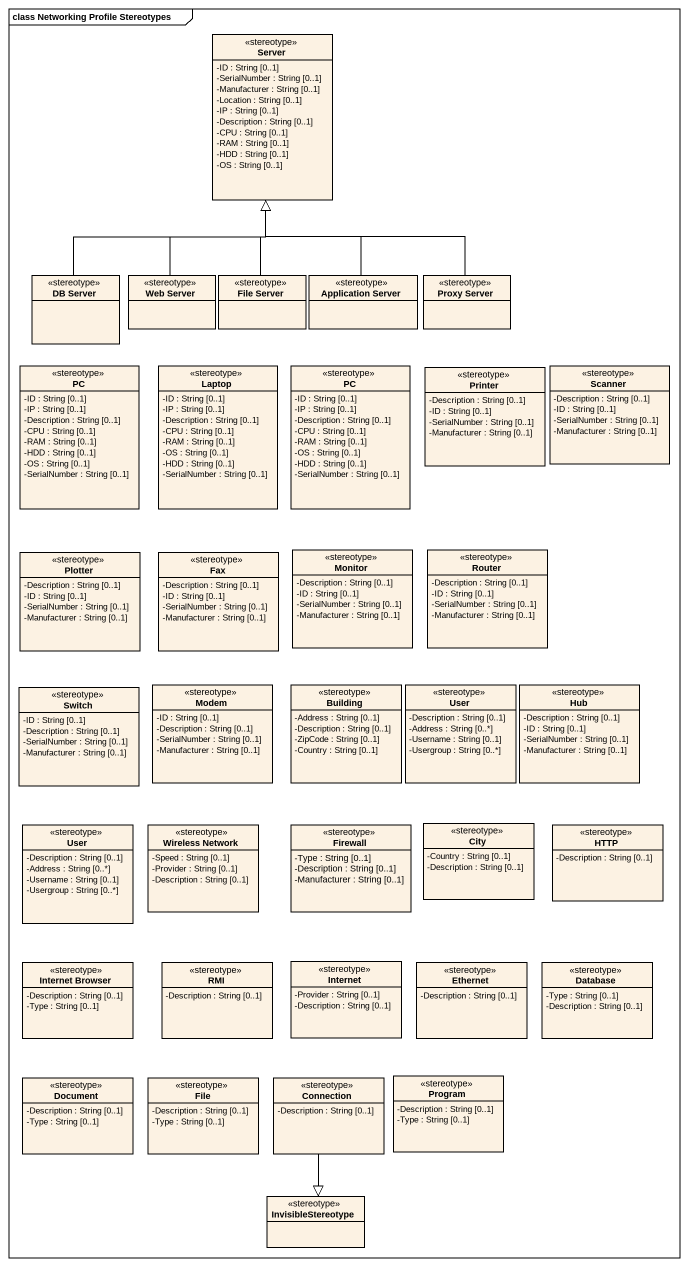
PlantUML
@startuml
mainframe class Networking Profile Stereotypes
hide circle
hide empty members
skinparam classAttributeIconSize 0
class Server <<stereotype>> {
  -ID : String [0..1]
  -SerialNumber : String [0..1]
  -Manufacturer : String [0..1]
  -Location : String [0..1]
  -IP : String [0..1]
  -Description : String [0..1]
  -CPU : String [0..1]
  -RAM : String [0..1]
  -HDD : String [0..1]
  -OS : String [0..1]
}
class "DB Server" as DB_Server <<stereotype>>
class "Web Server" as Web_Server <<stereotype>>
class "File Server" as File_Server <<stereotype>>
class "Application Server" as Application_Server <<stereotype>>
class "Proxy Server" as Proxy_Server <<stereotype>>
class PC <<stereotype>> {
  -ID : String [0..1]
  -IP : String [0..1]
  -Description : String [0..1]
  -CPU : String [0..1]
  -RAM : String [0..1]
  -HDD : String [0..1]
  -OS : String [0..1]
  -SerialNumber : String [0..1]
}
class Laptop <<stereotype>> {
  -ID : String [0..1]
  -IP : String [0..1]
  -Description : String [0..1]
  -CPU : String [0..1]
  -RAM : String [0..1]
  -OS : String [0..1]
  -HDD : String [0..1]
  -SerialNumber : String [0..1]
}
class "PC" as PC_2 <<stereotype>> {
  -ID : String [0..1]
  -IP : String [0..1]
  -Description : String [0..1]
  -CPU : String [0..1]
  -RAM : String [0..1]
  -OS : String [0..1]
  -HDD : String [0..1]
  -SerialNumber : String [0..1]
}
class Printer <<stereotype>> {
  -Description : String [0..1]
  -ID : String [0..1]
  -SerialNumber : String [0..1]
  -Manufacturer : String [0..1]
}
class Scanner <<stereotype>> {
  -Description : String [0..1]
  -ID : String [0..1]
  -SerialNumber : String [0..1]
  -Manufacturer : String [0..1]
}
class Plotter <<stereotype>> {
  -Description : String [0..1]
  -ID : String [0..1]
  -SerialNumber : String [0..1]
  -Manufacturer : String [0..1]
}
class Fax <<stereotype>> {
  -Description : String [0..1]
  -ID : String [0..1]
  -SerialNumber : String [0..1]
  -Manufacturer : String [0..1]
}
class Monitor <<stereotype>> {
  -Description : String [0..1]
  -ID : String [0..1]
  -SerialNumber : String [0..1]
  -Manufacturer : String [0..1]
}
class Router <<stereotype>> {
  -Description : String [0..1]
  -ID : String [0..1]
  -SerialNumber : String [0..1]
  -Manufacturer : String [0..1]
}
class Switch <<stereotype>> {
  -ID : String [0..1]
  -Description : String [0..1]
  -SerialNumber : String [0..1]
  -Manufacturer : String [0..1]
}
class Modem <<stereotype>> {
  -ID : String [0..1]
  -Description : String [0..1]
  -SerialNumber : String [0..1]
  -Manufacturer : String [0..1]
}
class Building <<stereotype>> {
  -Address : String [0..1]
  -Description : String [0..1]
  -ZipCode : String [0..1]
  -Country : String [0..1]
}
class User <<stereotype>> {
  -Description : String [0..1]
  -Address : String [0..*]
  -Username : String [0..1]
  -Usergroup : String [0..*]
}
class Hub <<stereotype>> {
  -Description : String [0..1]
  -ID : String [0..1]
  -SerialNumber : String [0..1]
  -Manufacturer : String [0..1]
}
class "User" as User_2 <<stereotype>> {
  -Description : String [0..1]
  -Address : String [0..*]
  -Username : String [0..1]
  -Usergroup : String [0..*]
}
class "Wireless Network" as Wireless_Network <<stereotype>> {
  -Speed : String [0..1]
  -Provider : String [0..1]
  -Description : String [0..1]
}
class Firewall <<stereotype>> {
  -Type : String [0..1]
  -Description : String [0..1]
  -Manufacturer : String [0..1]
}
class City <<stereotype>> {
  -Country : String [0..1]
  -Description : String [0..1]
}
class HTTP <<stereotype>> {
  -Description : String [0..1]
}
class "Internet Browser" as Internet_Browser <<stereotype>> {
  -Description : String [0..1]
  -Type : String [0..1]
}
class RMI <<stereotype>> {
  -Description : String [0..1]
}
class Internet <<stereotype>> {
  -Provider : String [0..1]
  -Description : String [0..1]
}
class Ethernet <<stereotype>> {
  -Description : String [0..1]
}
class "Database" as Database_ <<stereotype>> {
  -Type : String [0..1]
  -Description : String [0..1]
}
class Document <<stereotype>> {
  -Description : String [0..1]
  -Type : String [0..1]
}
class "File" as File_ <<stereotype>> {
  -Description : String [0..1]
  -Type : String [0..1]
}
class Connection <<stereotype>> {
  -Description : String [0..1]
}
class Program <<stereotype>> {
  -Description : String [0..1]
  -Type : String [0..1]
}
class InvisibleStereotype <<stereotype>>
DB_Server -up-|> Server
Web_Server -up-|> Server
File_Server -up-|> Server
Application_Server -up-|> Server
Proxy_Server -up-|> Server
Connection --|> InvisibleStereotype
@enduml
